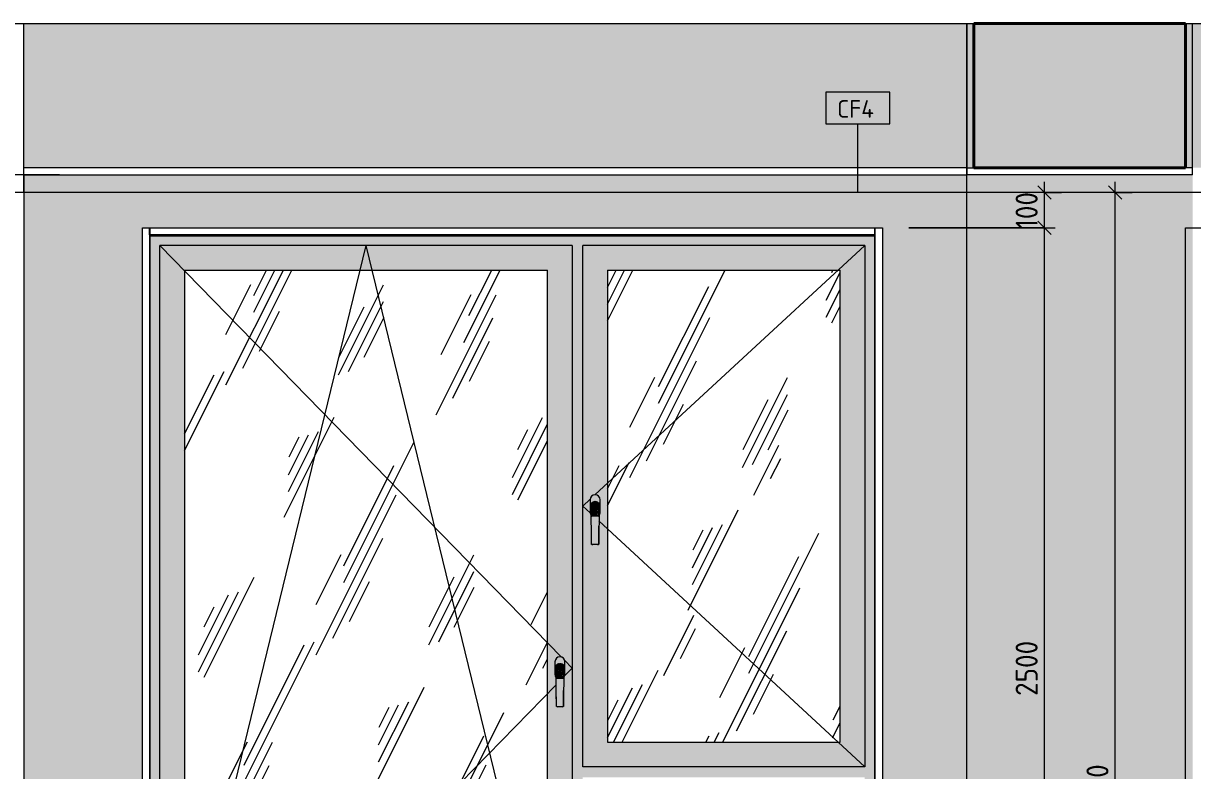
# Model space of a CAD drawing. Header units: millimetres. Extents: x 855 to 55293, y -2351 to 9447.
# Drawn here: x 40162 to 43480, y 1759 to 3880 of the extents above; entities that cross this region are included whole.
import ezdxf

# ---------------------------------------------------------------- set-up
doc = ezdxf.new("R2010")
doc.units = ezdxf.units.MM
for name, color, linetype, lineweight in [('A-ANNO-DIMS', 7, 'Continuous', 9), ('A-ANNO-DIMS-25', 7, 'Continuous', 9), ('A-CLNG', 7, 'Continuous', 9), ('A-CLNG-IDEN', 7, 'Continuous', 9), ('A-FLOR', 7, 'Continuous', 9), ('A-GLAZ', 7, 'Continuous', 9), ('A-WALL-PATT', 7, 'Continuous', 9), ('G-ANNO-DIMS', 7, 'Continuous', 9), ('I-WALL', 7, 'Continuous', 9)]:
    doc.layers.add(name, color=color, linetype=linetype, lineweight=lineweight)
doc.layers.add('A-FLOR-1', color=7, linetype='Continuous', lineweight=9, true_color=0x787878)
doc.layers.add('A-FLOR-FNSH-2', color=7, linetype='Continuous', lineweight=40, true_color=0x3c3c3c)
doc.styles.add('GOST Common_5', font='GOST_Common.ttf', dxfattribs={"height": 50})
doc.styles.add('ISOCPEUR_2', font='isocpeur.ttf', dxfattribs={"width": 0.9, "height": 62.5})
doc.dimstyles.new('ISO-2_5_0_9К_БОЛЬШОЙ_1', dxfattribs={"dimscale": 304.8, "dimtxt": 62.248823, "dimasz": 0.123031, "dimexe": 0.098425, "dimexo": 0.246063, "dimgap": 0, "dimtad": 1, "dimdec": 0, "dimrnd": 10, "dimzin": 0, "dimdsep": 46, "dimtxsty": 'ISOCPEUR_2', "dimblk1": 'OBLIQUE', "dimblk2": 'OBLIQUE', "dimsah": 1, "dimcen": 0.09, "dimdle": 0.098425, "dimazin": 0, "dimtfac": 1, "dimtdec": 4, "dimtix": 1, "dimtmove": 0, "dimatfit": 3, "dimfxl": 1, "dimtvp": 1, "dimtolj": 1, "dimtzin": 0, "dimarcsym": 2})
pattern_1 = [(63.435, (63.5, 31.75), (-255.583, 766.7475), [317.5, -190.5, 317.5, -190.5, -403.903]), (63.435, (63.5, 31.75), (-255.583, 766.7475), [-1016, 127, -276.903]), (63.435, (47.6, 47.6), (-255.583, 766.7475), [254, -317.5, 190.5, -190.5, -467.403]), (63.435, (47.6, 47.6), (-255.583, 766.7475), [-952.5, 222.25, -245.153]), (63.435, (47.6, 95.25), (-255.583, 766.7475), [190.5, -381, 127, -190.5, -530.903]), (63.435, (47.6, 95.25), (-255.583, 766.7475), [-889, 285.75, -245.153]), (63.435, (95.25, 47.6), (-255.583, 766.7475), [190.5, -381, 158.75, -6404.653]), (63.435, (142.9, 95.25), (-255.583, 766.7475), [95.25, -476.25, 63.5, -6499.903]), (63.435, (63.5, 174.6), (-255.583, 766.7475), [63.5, -476.25, 63.5, -254, -562.653]), (63.435, (63.5, 174.6), (-255.583, 766.7475), [-857.25, 158.75, -403.903]), (63.435, (349.25, 127), (-255.583, 766.7475), [317.5, -476.25, 381, -251.503]), (63.435, (349.25, 79.4), (-255.583, 766.7475), [444.5, -317.5, 476.25, -188.003]), (63.435, (381, 95.25), (-255.583, 766.7475), [508, -254, 381, -276.903]), (63.435, (428.6, 142.9), (-255.583, 766.7475), [317.5, -444.5, 254, -403.903]), (63.435, (381, 238.1), (-255.583, 766.7475), [158.75, -635, 190.5, -435.653]), (63.435, (476.25, 190.5), (-255.583, 766.7475), [127, -635, 127, -530.903])]

# ---------------------------------------------------------------- blocks, each defined once
blk = doc.blocks.new('120_Окно_СКБ_2Ст - 120_Окно_СКБ_2Ст 2100х2500 _мал створка справа_-22445857-Развертка 1_10-3')
at = {"layer": 'A-GLAZ'}
h = blk.add_hatch(color=256, dxfattribs=at)
h.paths.add_polyline_path([(-35025.9, 800), (-33891, 800), (-33891, 804), (-35949, 804), (-35949, 800), (-35026.6, 800)])
h.paths.add_polyline_path([(-34297.1, 820), (-33891, 820), (-33891, 3300), (-33891.4, 3300), (-33891.4, 3280), (-35949, 3280), (-35949, 820), (-34299.7, 820)])
h.paths.add_polyline_path([(-35112.9, 850), (-35920, 850), (-35920, 3250), (-34750, 3250), (-34750, 850), (-35022.6, 850)])
h.paths.add_polyline_path([(-33940, 850), (-34720, 850), (-34720, 1740), (-33920, 1740), (-33920, 850)])
h.paths.add_polyline_path([(-34700, 1770), (-34720, 1770), (-34720, 3250), (-33920, 3250), (-33920, 1770), (-34695.9, 1770)])
h = blk.add_hatch(color=256, dxfattribs=at)
h.paths.add_polyline_path([(-35900, 850), (-34750, 850), (-34750, 3250), (-35920, 3250), (-35920, 850)])
h.paths.add_polyline_path([(-35850, 920), (-35850, 3180), (-34820, 3180), (-34820, 920), (-35834.5, 920)])
h.paths.add_polyline_path([(-34778, 1940.5), (-34794, 1940.8), (-34794.9, 1941.3), (-34795, 1941.6), (-34796.2, 2023.8), (-34797.1, 2025), (-34798.5, 2028.4), (-34799, 2032), (-34799, 2068), (-34798.5, 2071.6), (-34797.1, 2075), (-34794.9, 2077.9), (-34792, 2080.1), (-34788.6, 2081.5), (-34785, 2082), (-34781.4, 2081.5), (-34778, 2080.1), (-34775.1, 2077.9), (-34772.9, 2075), (-34771.5, 2071.6), (-34771, 2068), (-34771.2, 2030.8), (-34771.5, 2028.4), (-34772.9, 2025), (-34773.9, 2023.6), (-34774.2, 2000.4), (-34775.1, 1941.3), (-34776.1, 1940.7), (-34777.2, 1940.5)])
h = blk.add_hatch(color=256, dxfattribs=at)
h.paths.add_polyline_path([(-34700, 1770), (-33920, 1770), (-33920, 3250), (-34720, 3250), (-34720, 1770), (-34701.5, 1770)])
h.paths.add_polyline_path([(-34481.3, 1840), (-34650, 1840), (-34650, 3180), (-33990, 3180), (-33990, 1840)])
h.paths.add_polyline_path([(-34678, 2400.5), (-34694, 2400.8), (-34694.9, 2401.3), (-34695, 2401.6), (-34696.2, 2483.8), (-34697.4, 2485.6), (-34698.5, 2488.4), (-34699, 2492), (-34699, 2528), (-34698.5, 2531.6), (-34697.1, 2535), (-34694.9, 2537.9), (-34692, 2540.1), (-34688.6, 2541.5), (-34684.3, 2541.9), (-34681.4, 2541.5), (-34678, 2540.1), (-34675.1, 2537.9), (-34672.9, 2535), (-34671.5, 2531.6), (-34671, 2528), (-34671, 2492), (-34671.5, 2488.4), (-34672.9, 2485), (-34673.9, 2483.6), (-34674.2, 2460.4), (-34675.1, 2401.3), (-34676.1, 2400.7), (-34677.2, 2400.5)])
h = blk.add_hatch(dxfattribs=at)
h.set_pattern_fill('FP_17', color=256, style=0, pattern_type=2)
h.set_pattern_definition(pattern_1)
h.paths.add_polyline_path([(-35850, 920), (-34820, 920), (-34820, 3180), (-35850, 3180), (-35850, 969.7)])
h = blk.add_hatch(dxfattribs=at)
h.set_pattern_fill('FP_17', color=256, style=0, pattern_type=2)
h.set_pattern_definition(pattern_1)
h.paths.add_polyline_path([(-34481.3, 1840), (-33990, 1840), (-33990, 3180), (-34650, 3180), (-34650, 1840)])
h = blk.add_hatch(color=256, dxfattribs=at)
h.paths.add_polyline_path([(-34697.1, 2510.3), (-34696.9, 2511.9), (-34697, 2510.4)])
h.paths.add_polyline_path([(-34696.1, 2483.6), (-34697, 2509.7), (-34697.1, 2513.7), (-34696.9, 2514), (-34696.6, 2514.4), (-34696.3, 2515.9), (-34695.5, 2517.3), (-34693.5, 2519.6), (-34693.4, 2519.2), (-34692.7, 2519.9), (-34692.8, 2520.1), (-34690.8, 2521.4), (-34688, 2522.2), (-34684, 2522.5), (-34680.3, 2521.8), (-34677.4, 2520.3), (-34675.2, 2518.2), (-34673.6, 2515.7), (-34673, 2513.8), (-34673.1, 2513.5), (-34672.7, 2512), (-34672.9, 2509.7), (-34673.5, 2499.3), (-34673.9, 2483.6), (-34672.6, 2485.6), (-34671.5, 2488.4), (-34671, 2493.4), (-34671, 2528), (-34671.5, 2531.6), (-34672.9, 2535), (-34675.1, 2537.9), (-34678, 2540.1), (-34681.7, 2541.6), (-34685, 2542), (-34688.6, 2541.5), (-34692, 2540.1), (-34694.9, 2537.9), (-34697.1, 2535), (-34698.5, 2531.6), (-34699, 2528), (-34699, 2492), (-34698.5, 2488.4), (-34697.1, 2485), (-34696.2, 2483.8)])
for points in [[(-34696, 2481.2), (-34695.5, 2481.6), (-34693, 2481.9), (-34692, 2481.9), (-34689.8, 2505.9), (-34689, 2512.1), (-34687.4, 2519.4), (-34686.6, 2522.4), (-34689.7, 2521.8), (-34692.1, 2520.7), (-34692.9, 2520), (-34692.7, 2519.8), (-34693.4, 2519.2), (-34693.5, 2519.6), (-34694.8, 2518.3), (-34696.4, 2515.7), (-34696.5, 2515.4), (-34696.6, 2514.3), (-34697.1, 2513.6), (-34697, 2509.7), (-34696.7, 2505.2), (-34696, 2481.2)], [(-34683.5, 2481.9), (-34678, 2481.9), (-34680.1, 2505.6), (-34681.3, 2513.8), (-34682.5, 2519.1), (-34684, 2522.5), (-34686.1, 2522.2), (-34687.1, 2520.2), (-34687.9, 2517.7), (-34689, 2512.1), (-34690.5, 2499.3), (-34692, 2481.9), (-34684, 2481.9)], [(-34692, 2400.5), (-34692, 2481.9), (-34695.5, 2481.6), (-34696, 2481.1), (-34694.9, 2401.3), (-34694, 2400.8), (-34692.8, 2400.5)], [(-34684.6, 2400.5), (-34678, 2400.5), (-34678, 2481.9), (-34692, 2481.9), (-34692, 2400.5), (-34685, 2400.5)], [(-34678, 2400.5), (-34675.9, 2400.8), (-34675.1, 2401.3), (-34675, 2401.6), (-34674.1, 2481.4), (-34675.7, 2481.8), (-34678, 2481.9), (-34678, 2407.5)], [(-34674, 2480.4), (-34674, 2480.5), (-34674, 2480.5)], [(-34796, 2021.2), (-34795.5, 2021.6), (-34793, 2021.9), (-34792, 2021.9), (-34789.8, 2046), (-34789, 2052.1), (-34787.5, 2059.1), (-34786.4, 2062.4), (-34789.7, 2061.8), (-34792.6, 2060.3), (-34792.7, 2059.9), (-34792.8, 2059.7), (-34793.4, 2059.2), (-34793.7, 2059.4), (-34794.8, 2058.3), (-34796.4, 2055.7), (-34796.5, 2055.4), (-34796.6, 2054.3), (-34797.1, 2053.6), (-34797, 2049.7), (-34796.7, 2045.2), (-34796, 2021.2)], [(-34784.4, 2021.9), (-34778, 2021.9), (-34780.2, 2046), (-34781.3, 2053.8), (-34782.5, 2059.1), (-34784, 2062.5), (-34786, 2062.5), (-34787.1, 2060.2), (-34788, 2057.1), (-34789, 2052.1), (-34790.5, 2039.3), (-34792, 2021.9), (-34784.6, 2021.9)], [(-34792, 1940.5), (-34792, 2021.9), (-34795.5, 2021.6), (-34796, 2021.1), (-34794.9, 1941.3), (-34794, 1940.8), (-34792.8, 1940.5)], [(-34778, 1940.5), (-34778, 2021.9), (-34792, 2021.9), (-34792, 1940.5), (-34782.8, 1940.5)], [(-34778, 1940.5), (-34775.9, 1940.8), (-34775.1, 1941.3), (-34775, 1941.6), (-34774.1, 2021.4), (-34775.7, 2021.8), (-34778, 2021.9), (-34778, 1947.5)], [(-34774, 2020.4), (-34774, 2020.5), (-34774, 2020.5)]]:
    blk.add_hatch(color=256, dxfattribs=at).paths.add_polyline_path(points)
h = blk.add_hatch(color=256, dxfattribs=at)
h.paths.add_polyline_path([(-34674, 2481.2), (-34673.1, 2507.5), (-34672.9, 2513), (-34673.1, 2513.5), (-34672.9, 2514), (-34674.7, 2517.6), (-34676.3, 2519.5), (-34679.2, 2521.4), (-34682, 2522.2), (-34684, 2522.5), (-34682.7, 2519.7), (-34682.5, 2519.1), (-34681, 2512.1), (-34679.5, 2499.8), (-34677.7, 2481.9), (-34674.5, 2481.6), (-34674.1, 2481.3)])
h.paths.add_polyline_path([(-34673.6, 2514.7), (-34674, 2515.7), (-34673.7, 2514.9)])
h = blk.add_hatch(color=256, dxfattribs=at)
h.paths.add_polyline_path([(-34797.1, 2050.3), (-34796.9, 2051.9), (-34797, 2050.4)])
h.paths.add_polyline_path([(-34796.1, 2023.6), (-34797, 2049.7), (-34797.1, 2053.7), (-34796.9, 2054), (-34796.6, 2054.4), (-34796.2, 2056.1), (-34795.5, 2057.3), (-34793.5, 2059.6), (-34793.4, 2059.2), (-34792.8, 2060), (-34792.7, 2060.2), (-34790.8, 2061.4), (-34788, 2062.2), (-34784, 2062.5), (-34780.5, 2061.9), (-34777.4, 2060.3), (-34775.2, 2058.2), (-34773.6, 2055.7), (-34773, 2053.8), (-34773.1, 2053.5), (-34772.7, 2052), (-34772.9, 2049.7), (-34773.5, 2039.3), (-34773.9, 2023.6), (-34772.9, 2025), (-34771.4, 2028.6), (-34771, 2033.4), (-34771, 2068), (-34771.5, 2071.6), (-34772.9, 2075), (-34775.1, 2077.9), (-34778, 2080.1), (-34781.4, 2081.5), (-34785.8, 2081.9), (-34788.6, 2081.5), (-34792, 2080.1), (-34794.9, 2077.9), (-34797.1, 2075), (-34798.5, 2071.6), (-34799, 2068), (-34798.8, 2030.8), (-34798.5, 2028.4), (-34797.1, 2025), (-34796.2, 2023.8)])
h = blk.add_hatch(color=256, dxfattribs=at)
h.paths.add_polyline_path([(-34774, 2021.2), (-34773.1, 2047.5), (-34772.9, 2053), (-34773.1, 2053.5), (-34772.9, 2054), (-34774.7, 2057.6), (-34776.5, 2059.6), (-34778.6, 2061.1), (-34782, 2062.2), (-34783.9, 2062.4), (-34782.7, 2059.7), (-34782.5, 2059.1), (-34781, 2052.1), (-34779.5, 2039.8), (-34777.7, 2021.9), (-34774.5, 2021.6), (-34774.1, 2021.3)])
h.paths.add_polyline_path([(-34773.6, 2054.7), (-34774, 2055.7), (-34773.7, 2054.9)])
for p, q in [((-35970, 800), (-35970, 3300)), ((-35970, 3300), (-33870, 3300)), ((-33870, 3300), (-33870, 800)), ((-35920, 850), (-35920, 3250)), ((-34750, 3250), (-35920, 3250)), ((-35920, 850), (-35335, 3250)), ((-35920, 3250), (-34780.3, 2081.1)), ((-34750, 850), (-35335, 3250)), ((-34750, 3250), (-34750, 850)), ((-34720, 1770), (-34720, 3250)), ((-33920, 3250), (-34720, 3250)), ((-33920, 3250), (-34685.5, 2541.9)), ((-33920, 3250), (-33920, 1770)), ((-35850, 3180), (-35850, 920)), ((-35850, 3180), (-34820, 3180)), ((-34820, 920), (-34820, 3180)), ((-34650, 3180), (-34650, 1840)), ((-34650, 3180), (-33990, 3180)), ((-33990, 1840), (-33990, 3180)), ((-34698.8, 2529.6), (-34720, 2510)), ((-34699, 2528), (-34699, 2492)), ((-34699, 2528), (-34699, 2492)), ((-34686.1, 2522.5), (-34683.9, 2522.5)), ((-34686, 2522.5), (-34684, 2522.5)), ((-34671, 2492), (-34671, 2528)), ((-34671, 2492), (-34671, 2528)), ((-34720, 2510), (-34698.8, 2490.4)), ((-34697.5, 2509), (-34697.5, 2511)), ((-34695, 2401.6), (-34696.5, 2510.8)), ((-34684, 2521.5), (-34686, 2521.5)), ((-34673.5, 2511), (-34675, 2401.6)), ((-34672.5, 2511), (-34672.5, 2509)), ((-34696, 2481.2), (-34696, 2480.5)), ((-34696, 2480.5), (-34696, 2481.2)), ((-34696, 2480.5), (-34696, 2480.5)), ((-34694, 2481.8), (-34693, 2481.9)), ((-34693, 2481.9), (-34692, 2481.9)), ((-34678, 2481.9), (-34692, 2481.9)), ((-34692, 2481.9), (-34678, 2481.9)), ((-34678, 2481.9), (-34677, 2481.9)), ((-34677, 2481.9), (-34676, 2481.8)), ((-34674.2, 2467.6), (-33920, 1770)), ((-34674, 2480.5), (-34674, 2481.2)), ((-34674, 2481.2), (-34674, 2480.5)), ((-34678, 2400.5), (-34692, 2400.5)), ((-34678, 2400.5), (-34692, 2400.5)), ((-34799, 2068), (-34799, 2032)), ((-34799, 2068), (-34799, 2032)), ((-34786.1, 2062.5), (-34783.9, 2062.5)), ((-34786, 2062.5), (-34784, 2062.5)), ((-34784, 2061.5), (-34786, 2061.5)), ((-34771.8, 2072.3), (-34750, 2050)), ((-34771, 2032), (-34771, 2068)), ((-34771, 2032), (-34771, 2068)), ((-34797.5, 2049), (-34797.5, 2051)), ((-34795, 1941.6), (-34796.5, 2050.8)), ((-34773.5, 2051), (-34775, 1941.6)), ((-34772.5, 2051), (-34772.5, 2049)), ((-34750, 2050), (-34771.8, 2027.7)), ((-34795.8, 2003), (-35920, 850)), ((-34796, 2021.2), (-34796, 2020.5)), ((-34796, 2020.5), (-34796, 2021.2)), ((-34796, 2020.5), (-34796, 2020.5)), ((-34794, 2021.8), (-34793, 2021.9)), ((-34793, 2021.9), (-34792, 2021.9)), ((-34778, 2021.9), (-34792, 2021.9)), ((-34792, 2021.9), (-34778, 2021.9)), ((-34778, 2021.9), (-34777, 2021.9)), ((-34777, 2021.9), (-34776, 2021.8)), ((-34774, 2020.5), (-34774, 2021.2)), ((-34774, 2021.2), (-34774, 2020.5)), ((-34778, 1940.5), (-34792, 1940.5)), ((-34778, 1940.5), (-34792, 1940.5)), ((-34650, 1840), (-33990, 1840)), ((-33920, 1770), (-34720, 1770))]:
    blk.add_line(p, q, dxfattribs=at)
at = {"layer": 'A-GLAZ', "flags": 128}
for points in [[(-34697.5, 2511), (-34697.1, 2514), (-34696, 2516.7), (-34694.1, 2519.1), (-34691.7, 2521), (-34689, 2522.1), (-34686, 2522.5)], [(-34684, 2522.5), (-34681, 2522.1), (-34678.2, 2521), (-34675.9, 2519.1), (-34674, 2516.7), (-34672.9, 2514), (-34672.5, 2511)], [(-34696.8, 2505.2), (-34697.1, 2506), (-34697.5, 2509)], [(-34697.1, 2506.2), (-34697, 2505.5), (-34696.6, 2499.4), (-34696.3, 2492.4), (-34696.2, 2488.6)], [(-34672.9, 2506.2), (-34673, 2505.5), (-34673.4, 2499.4), (-34673.7, 2492.4), (-34673.8, 2488.6)], [(-34672.5, 2509), (-34672.9, 2506), (-34673.2, 2505.2)], [(-34692, 2481.9), (-34693, 2481.9), (-34694, 2481.8), (-34694.8, 2481.7), (-34695.5, 2481.6), (-34695.9, 2481.4), (-34696, 2481.2)], [(-34696, 2481.2), (-34695.9, 2481.4), (-34695.5, 2481.6)], [(-34695.5, 2481.6), (-34694.8, 2481.7), (-34694, 2481.8)], [(-34674, 2481.2), (-34674.1, 2481.4), (-34674.5, 2481.6), (-34675.2, 2481.7), (-34676, 2481.8), (-34677, 2481.9), (-34678, 2481.9)], [(-34676, 2481.8), (-34675.2, 2481.7), (-34674.5, 2481.6)], [(-34674.5, 2481.6), (-34674.1, 2481.4), (-34674, 2481.2)], [(-34695, 2401.6), (-34695.5, 2442.7), (-34695.7, 2452.5)], [(-34675, 2401.6), (-34674.5, 2442.7), (-34674.3, 2452.5)], [(-34692, 2400.5), (-34692.8, 2400.5), (-34693.5, 2400.6), (-34694.1, 2400.8), (-34694.6, 2401), (-34694.9, 2401.3), (-34695, 2401.6)], [(-34675, 2401.6), (-34675.1, 2401.3), (-34675.4, 2401), (-34675.9, 2400.8), (-34676.5, 2400.6), (-34677.2, 2400.5), (-34678, 2400.5)], [(-34797.5, 2051), (-34797.1, 2054), (-34796, 2056.7), (-34794.1, 2059.1), (-34791.7, 2061), (-34789, 2062.1), (-34786, 2062.5)], [(-34784, 2062.5), (-34781, 2062.1), (-34778.2, 2061), (-34775.9, 2059.1), (-34774, 2056.7), (-34772.9, 2054), (-34772.5, 2051)], [(-34796.8, 2045.2), (-34797.1, 2046), (-34797.5, 2049)], [(-34797.1, 2046.2), (-34797, 2045.5), (-34796.6, 2039.4), (-34796.3, 2032.4), (-34796.2, 2028.6)], [(-34772.9, 2046.2), (-34773, 2045.5), (-34773.4, 2039.4), (-34773.7, 2032.4), (-34773.8, 2028.6)], [(-34772.5, 2049), (-34772.9, 2046), (-34773.2, 2045.2)], [(-34792, 2021.9), (-34793, 2021.9), (-34794, 2021.8), (-34794.8, 2021.7), (-34795.5, 2021.6), (-34795.9, 2021.4), (-34796, 2021.2)], [(-34796, 2021.2), (-34795.9, 2021.4), (-34795.5, 2021.6)], [(-34795, 1941.6), (-34795.5, 1982.7), (-34795.7, 1992.5)], [(-34795.5, 2021.6), (-34794.8, 2021.7), (-34794, 2021.8)], [(-34774, 2021.2), (-34774.1, 2021.4), (-34774.5, 2021.6), (-34775.2, 2021.7), (-34776, 2021.8), (-34777, 2021.9), (-34778, 2021.9)], [(-34776, 2021.8), (-34775.2, 2021.7), (-34774.5, 2021.6)], [(-34775, 1941.6), (-34774.5, 1982.7), (-34774.3, 1992.5)], [(-34774.5, 2021.6), (-34774.1, 2021.4), (-34774, 2021.2)], [(-34792, 1940.5), (-34792.8, 1940.5), (-34793.5, 1940.6), (-34794.1, 1940.8), (-34794.6, 1941), (-34794.9, 1941.3), (-34795, 1941.6)], [(-34775, 1941.6), (-34775.1, 1941.3), (-34775.4, 1941), (-34775.9, 1940.8), (-34776.5, 1940.6), (-34777.2, 1940.5), (-34778, 1940.5)]]:
    blk.add_lwpolyline(points, dxfattribs=at)
at = {"layer": 'A-GLAZ'}
for centre, radius, start, end in [((-34685, 2528), 14, 0, 180), ((-34685, 2528), 14, 0, 180), ((-34686, 2511), 11.5, 90.2744, 204.8614), ((-34684, 2511), 11.5, 335.1322, 89.7256), ((-34685, 2492), 14, 180, 217.3919), ((-34685, 2492), 14, 180, 217.174), ((-34686, 2511), 10.5, 90.2744, 181.3109), ((-34684, 2511), 10.5, 0.0023, 89.7256), ((-34685, 2492), 14, 322.6053, 0), ((-34685, 2492), 14, 322.826, 0), ((-34785, 2068), 14, 0, 180), ((-34785, 2068), 14, 0, 180), ((-34786, 2051), 11.5, 90.2744, 204.8614), ((-34786, 2051), 10.5, 90.2744, 181.3109), ((-34784, 2051), 10.5, 0.0023, 89.7256), ((-34784, 2051), 11.5, 335.1322, 89.7256), ((-34785, 2032), 14, 180, 217.3919), ((-34785, 2032), 14, 180, 217.174), ((-34785, 2032), 14, 322.6053, 0), ((-34785, 2032), 14, 322.826, 0)]:
    blk.add_arc(centre, radius, start, end, dxfattribs=at)
for centre, start_param, end_param in [((-34692, 2401.6), 3.142903, 4.711079), ((-34678, 2401.6), 4.713699, 6.278048), ((-34792, 1941.6), 3.142903, 4.711079), ((-34778, 1941.6), 4.713699, 6.278048)]:
    blk.add_ellipse(centre, major_axis=(3, 0), ratio=0.374607, start_param=start_param, end_param=end_param, dxfattribs=at)
blk = doc.blocks.new('120_Окно_СКБ_2Ст - 120_Окно_СКБ_2Ст 2800х2500_створка_-22445922-Развертка 1_10-3')
at = {"layer": 'A-GLAZ'}
for p, q in [((-33010, 800), (-33010, 3300)), ((-33010, 3300), (-30210, 3300))]:
    blk.add_line(p, q, dxfattribs=at)
blk = doc.blocks.new('М_потолков - Марка_ Имя типа-25382930-Развертка 1_10-3')
at = {"layer": 'A-CLNG-IDEN'}
for p, q in [((-33848.7, 3684.3), (-34030, 3684.3)), ((-34030, 3684.3), (-34030, 3594.9)), ((-33848.7, 3594.9), (-33848.7, 3684.3)), ((-34030, 3594.9), (-33848.7, 3594.9))]:
    blk.add_line(p, q, dxfattribs=at)
blk = doc.blocks.new('DIMBLOCK43-Развертка 1_10-3')
at = {"layer": 'A-ANNO-DIMS-25', "lineweight": 20}
for p, q in [((43059.8, 3300), (43041, 3318.7)), ((43059.8, 3300), (43078.5, 3281.2)), ((43059.8, 800), (43041, 818.8)), ((43059.8, 800), (43078.5, 781.3))]:
    blk.add_line(p, q, dxfattribs=at)
at = {"layer": 'A-ANNO-DIMS-25'}
for p, q in [((42674.8, 3300), (43089.8, 3300)), ((43059.8, 3300), (42674.8, 3300)), ((43059.8, 800), (43059.8, 3300)), ((42674.8, 800), (43089.8, 800)), ((43059.8, 800), (42674.8, 800))]:
    blk.add_line(p, q, dxfattribs=at)
at = {"layer": 'A-ANNO-DIMS-25', "color": 0, "insert": (42978.1, 1971), "char_height": 62.5, "width": 189.619, "attachment_point": 1, "rotation": 90, "line_spacing_factor": 1.149209, "style": 'ISOCPEUR_2'}
blk.add_mtext('2500', dxfattribs=at)
blk = doc.blocks.new('_Oblique')
at = {"color": 0, "linetype": 'ByBlock', "lineweight": -2}
blk.add_line((-0.5, -0.5), (0.5, 0.5), dxfattribs=at)
blk = doc.blocks.new('DIMBLOCK44-Развертка 1_10-3')
at = {"layer": 'A-ANNO-DIMS-25', "lineweight": 20}
for p, q in [((43059.8, 3400), (43041, 3418.8)), ((43059.8, 3400), (43078.5, 3381.2)), ((43059.8, 3300), (43041, 3318.7)), ((43059.8, 3300), (43078.5, 3281.2))]:
    blk.add_line(p, q, dxfattribs=at)
at = {"layer": 'A-ANNO-DIMS-25'}
for p, q in [((43059.8, 3300), (43059.8, 3430)), ((43108.2, 3400), (43029.8, 3400)), ((43059.8, 3400), (43108.2, 3400)), ((42674.8, 3300), (43089.8, 3300)), ((43059.8, 3300), (42674.8, 3300))]:
    blk.add_line(p, q, dxfattribs=at)
at = {"layer": 'A-ANNO-DIMS-25', "color": 0, "insert": (42978.1, 3296.1), "char_height": 62.5, "width": 129.286, "attachment_point": 1, "rotation": 90, "line_spacing_factor": 1.149209, "style": 'ISOCPEUR_2'}
blk.add_mtext('100', dxfattribs=at)
blk = doc.blocks.new('DIMBLOCK45-Развертка 1_10-3')
at = {"layer": 'A-ANNO-DIMS-25', "lineweight": 20}
for p, q in [((43260.8, 3400), (43242, 3418.8)), ((43260.8, 3400), (43279.5, 3381.2)), ((43260.8, 0), (43242, 18.8)), ((43260.8, 0), (43279.5, -18.8))]:
    blk.add_line(p, q, dxfattribs=at)
at = {"layer": 'A-ANNO-DIMS-25'}
for p, q in [((43260.8, -30), (43260.8, 3430)), ((43309.2, 3400), (43230.8, 3400)), ((43260.8, 3400), (43309.2, 3400)), ((43309.2, 0), (43230.8, 0)), ((43260.8, 0), (43309.2, 0))]:
    blk.add_line(p, q, dxfattribs=at)
at = {"layer": 'A-ANNO-DIMS-25', "color": 0, "insert": (43179.1, 1618), "char_height": 62.5, "width": 196.802, "attachment_point": 1, "rotation": 90, "line_spacing_factor": 1.149209, "style": 'ISOCPEUR_2'}
blk.add_mtext('3400', dxfattribs=at)

msp = doc.modelspace()

# ---------------------------------------------------------------- hatches: boundary and pattern name
at = {"layer": 'A-CLNG'}
msp.add_hatch(color=256, dxfattribs=at).paths.add_polyline_path([(42838.8, 3400), (42838.8, 3450), (40162.7, 3450), (40162.7, 3400), (42835.3, 3400)])
at = {"layer": 'A-FLOR-1'}
h = msp.add_hatch(dxfattribs=at)
h.set_pattern_fill('FP_18', color=256, style=0, pattern_type=2)
h.set_pattern_definition([(45, (76469.848, 0), (-14.25598, 14.25598), []), (45, (76484.104, 0), (-14.25598, 14.25598), [25.202, -5.04, 0.8382, -4.202])])
h.paths.add_polyline_path([(42859.8, 3470), (43459.8, 3470), (43459.8, 3880), (42859.8, 3880)])
h.paths.add_polyline_path([(46839.1, 3470), (46860.1, 3470), (46860.1, 3880), (46660.1, 3880), (46660.1, 3470)])
at = {"layer": 'A-WALL-PATT'}
for points in [[(43480.8, 0), (43480.8, 3880), (43479.8, 3880), (43479.8, 0)], [(40162.2, 0), (40163.2, 0), (40163.2, 3400), (40162.7, 3400), (40162.7, 3450), (40162.2, 3450), (40162.2, 50)], [(42838.8, 0), (42839.8, 0), (42839.8, 50), (43478.2, 50), (43478.2, 0), (43479.8, 0), (43479.8, 3450), (42838.8, 3450), (42838.8, 317.3)]]:
    msp.add_hatch(color=256, dxfattribs=at).paths.add_polyline_path(points)
h = msp.add_hatch(color=256, dxfattribs=at)
h.paths.add_polyline_path([(42838.8, 0), (42838.8, 100), (40521.4, 100), (40521.4, 770), (42838.8, 770), (42838.8, 804), (42599.8, 804), (42599.8, 800), (40499.8, 800), (40499.8, 804), (40163.2, 804), (40163.2, 770), (40521.2, 770), (40521.2, 100), (40163.2, 100), (40163.2, 0), (42581.4, 0)])
h.paths.add_polyline_path([(40751.4, 205), (40756.6, 205.7), (40761.4, 207.7), (40765.6, 210.9), (40768.9, 215.3), (40770.8, 220), (40771.4, 225), (40770.6, 230.5), (40768.8, 235), (40765.6, 239.1), (40761.1, 242.5), (40756.4, 244.3), (40751.4, 245), (40746.3, 244.3), (40741, 242), (40737.3, 239.1), (40734.1, 235), (40732.1, 230.2), (40731.4, 225), (40732.1, 219.8), (40734.1, 215), (40737.3, 210.9), (40741.4, 207.7), (40746.3, 205.7), (40750.7, 205.1)])
h.paths.add_polyline_path([(42451.4, 280), (42456.6, 280.7), (42462.2, 283.3), (42465.6, 285.9), (42468.8, 290), (42470.8, 294.8), (42471.4, 300), (42470.8, 305.2), (42468.8, 310), (42465.6, 314.1), (42461.4, 317.3), (42456.4, 319.3), (42451.4, 320), (42446.3, 319.3), (42441.4, 317.3), (42437.3, 314.1), (42434.1, 310), (42432.1, 305.2), (42431.4, 300), (42432.1, 294.8), (42434.1, 290), (42437.3, 285.9), (42441.4, 282.7), (42446.3, 280.7)])
h.paths.add_polyline_path([(40651.4, 280), (40656.6, 280.7), (40661.4, 282.7), (40665.6, 285.9), (40668.8, 290), (40670.8, 295), (40671.4, 300), (40670.8, 305.2), (40668.8, 310), (40665.6, 314.1), (40661.1, 317.5), (40656.4, 319.3), (40651.4, 320), (40646.3, 319.3), (40641.4, 317.3), (40637.3, 314.1), (40634.1, 310), (40632.1, 305.2), (40631.4, 300), (40632.1, 294.8), (40634.1, 290), (40637.3, 285.9), (40641.4, 282.7), (40646.3, 280.7)])
h.paths.add_polyline_path([(40751.4, 290), (40754, 290.3), (40756.6, 291.5), (40758.5, 292.9), (40760.1, 295), (40761.1, 297.4), (40761.4, 300), (40761.1, 302.6), (40760.1, 305), (40758.5, 307.1), (40756.4, 308.7), (40754, 309.7), (40751.4, 310), (40748.8, 309.7), (40746.4, 308.7), (40744.4, 307.1), (40742.8, 305), (40741.8, 302.6), (40741.4, 300), (40741.8, 297.4), (40742.9, 294.8), (40744.4, 292.9), (40746.4, 291.3), (40748.8, 290.3)])
h.paths.add_polyline_path([(42451.4, 365), (42454, 365.3), (42456.6, 366.5), (42458.5, 367.9), (42460.1, 370), (42461.1, 372.4), (42461.4, 375), (42461.1, 377.6), (42460.1, 380), (42458.5, 382.1), (42456.4, 383.7), (42454, 384.7), (42451.4, 385), (42448.8, 384.7), (42446.3, 383.5), (42444.4, 382.1), (42442.8, 380), (42441.8, 377.6), (42441.4, 375), (42441.8, 372.4), (42442.8, 370), (42444.4, 367.9), (42446.4, 366.3), (42448.8, 365.3)])
h.paths.add_polyline_path([(40651.4, 365), (40654, 365.3), (40656.6, 366.5), (40658.5, 367.9), (40660.1, 370), (40661.1, 372.4), (40661.4, 375), (40661.1, 377.6), (40660.1, 380), (40658.5, 382.1), (40656.4, 383.7), (40654, 384.7), (40651.4, 385), (40648.8, 384.7), (40646.3, 383.5), (40644.4, 382.1), (40642.8, 380), (40641.8, 377.6), (40641.4, 375), (40641.8, 372.4), (40642.8, 370), (40644.4, 367.9), (40646.4, 366.3), (40648.8, 365.3)])
h.paths.add_polyline_path([(40751.4, 440), (40754, 440.3), (40756.4, 441.3), (40758.5, 442.9), (40760.1, 445), (40761.1, 447.4), (40761.4, 450), (40761.1, 452.6), (40760.1, 455), (40758.5, 457.1), (40756.4, 458.7), (40754, 459.7), (40751.4, 460), (40748.8, 459.7), (40746.4, 458.7), (40744.4, 457.1), (40742.5, 454.2), (40741.8, 452.6), (40741.4, 450), (40741.8, 447.4), (40742.8, 445), (40744.4, 442.9), (40746.4, 441.3), (40748.8, 440.3)])
h.paths.add_polyline_path([(42451.4, 505), (42456.6, 505.7), (42462.2, 508.3), (42465.6, 510.9), (42468.8, 515), (42470.8, 519.8), (42471.4, 525), (42470.8, 530.2), (42468.8, 535), (42465.6, 539.1), (42461.4, 542.3), (42456.4, 544.3), (42451.4, 545), (42446.3, 544.3), (42441.4, 542.3), (42437.3, 539.1), (42434.1, 535), (42432.1, 530), (42431.4, 525), (42432.1, 519.8), (42434.1, 515), (42437.3, 510.9), (42441.4, 507.7), (42446.4, 505.7), (42448.8, 505.3)])
h.paths.add_polyline_path([(40651.4, 505), (40656.6, 505.7), (40661.4, 507.7), (40665.6, 510.9), (40669.1, 515.9), (40670.8, 519.8), (40671.4, 525), (40670.8, 530.2), (40668.8, 535), (40665.6, 539.1), (40661.4, 542.3), (40656.6, 544.3), (40651.4, 545), (40646.3, 544.3), (40641.4, 542.3), (40637.3, 539.1), (40634.1, 535), (40632.1, 530.2), (40631.4, 525), (40632.1, 519.8), (40634.4, 514.6), (40637.3, 510.9), (40641.8, 507.5), (40646.4, 505.7), (40648.8, 505.3)])
h.paths.add_polyline_path([(40751.4, 580), (40756.6, 580.7), (40761.4, 582.7), (40765.6, 585.9), (40768.8, 590), (40770.8, 594.8), (40771.4, 600), (40770.5, 605.8), (40768.8, 610), (40765.6, 614.1), (40761.4, 617.3), (40756.6, 619.3), (40751.4, 620), (40746.3, 619.3), (40741.4, 617.3), (40737.3, 614.1), (40734.1, 610), (40732.1, 605.2), (40731.4, 600), (40732.1, 594.8), (40734.1, 590), (40737.3, 585.9), (40741.4, 582.7), (40746.3, 580.7), (40748.8, 580.3)])
h.paths.add_polyline_path([(41751.4, 675), (41756.6, 675.7), (41761.4, 677.7), (41765.6, 680.9), (41768.8, 685), (41770.8, 690), (41771.4, 695), (41770.8, 700.2), (41768.8, 705), (41765.6, 709.1), (41761.4, 712.3), (41756.4, 714.3), (41751.4, 715), (41746.3, 714.3), (41741.4, 712.3), (41737.3, 709.1), (41734, 704.7), (41732.1, 700), (41731.4, 695), (41732.1, 689.8), (41734.1, 685), (41737.3, 680.9), (41741.4, 677.7), (41746.3, 675.7)])
h.paths.add_polyline_path([(40851.4, 675), (40856.6, 675.7), (40861.4, 677.7), (40865.6, 680.9), (40868.8, 685), (40870.8, 690), (40871.4, 695), (40870.8, 700.2), (40868.8, 705), (40865.6, 709.1), (40861.4, 712.3), (40856.4, 714.3), (40851.4, 715), (40846.3, 714.3), (40841.4, 712.3), (40837.3, 709.1), (40834, 704.7), (40832.1, 700), (40831.4, 695), (40832.1, 689.8), (40834.1, 685), (40837.3, 680.9), (40841.4, 677.7), (40846.3, 675.7)])
h.paths.add_polyline_path([(41451.4, 675), (41456.6, 675.7), (41461.4, 677.7), (41465.6, 680.9), (41468.8, 685), (41470.8, 690), (41471.4, 695), (41470.8, 700.2), (41468.8, 705), (41465.6, 709.1), (41461.4, 712.3), (41456.6, 714.3), (41451.4, 715), (41446.3, 714.3), (41441.4, 712.3), (41437.3, 709.1), (41434, 704.7), (41432.1, 700), (41431.4, 695), (41432.1, 689.8), (41434.1, 685), (41437.3, 680.9), (41441.4, 677.7), (41447.3, 675.5)])
h.paths.add_polyline_path([(42351.4, 675), (42356.6, 675.7), (42361.4, 677.7), (42365.6, 680.9), (42368.8, 685), (42370.8, 690), (42371.4, 695), (42370.8, 700.2), (42368.8, 705), (42365.6, 709.1), (42360.7, 712.6), (42356.6, 714.3), (42351.4, 715), (42346.3, 714.3), (42341.4, 712.3), (42337.3, 709.1), (42334, 704.7), (42332.1, 700), (42331.4, 695), (42332.1, 689.8), (42334.1, 685), (42337.3, 680.9), (42341.4, 677.7), (42346.3, 675.7)])
h.paths.add_polyline_path([(42051.4, 675), (42056.6, 675.7), (42061.4, 677.7), (42065.6, 680.9), (42068.8, 685), (42070.8, 690), (42071.4, 695), (42070.8, 700.2), (42068.8, 705), (42065.6, 709.1), (42061.4, 712.3), (42056.2, 714.4), (42051.4, 715), (42046.3, 714.3), (42041.4, 712.3), (42037.3, 709.1), (42034, 704.7), (42032.1, 700), (42031.4, 695), (42032.1, 689.8), (42034.1, 685), (42037.3, 680.9), (42041.4, 677.7), (42046.3, 675.7)])
h.paths.add_polyline_path([(41151.4, 675), (41156.6, 675.7), (41161.4, 677.7), (41165.6, 680.9), (41168.8, 685), (41170.8, 690), (41171.4, 695), (41170.8, 700.2), (41168.8, 705), (41165.6, 709.1), (41161.4, 712.3), (41156.4, 714.3), (41151.4, 715), (41146.3, 714.3), (41141.4, 712.3), (41137.3, 709.1), (41134, 704.7), (41132.1, 700), (41131.4, 695), (41132.1, 689.8), (41134.1, 685), (41137.3, 680.9), (41141.4, 677.7), (41146.3, 675.7)])
h.paths.add_polyline_path([(42451.4, 685), (42454, 685.3), (42456.6, 686.5), (42458.5, 687.9), (42460.1, 690), (42461.1, 692.4), (42461.4, 695), (42461.1, 697.6), (42460.1, 700), (42458.5, 702.1), (42456.4, 703.7), (42454, 704.7), (42451.4, 705), (42448.8, 704.7), (42446.4, 703.7), (42444.4, 702.1), (42442.8, 700), (42441.8, 697.6), (42441.4, 695), (42441.8, 692.4), (42442.9, 689.8), (42444.4, 687.9), (42446.4, 686.3), (42448.8, 685.3)])
h.paths.add_polyline_path([(41851.4, 685), (41854, 685.3), (41856.4, 686.3), (41858.5, 687.9), (41860.1, 690), (41861.1, 692.4), (41861.4, 695), (41861.1, 697.6), (41860, 700.2), (41858.5, 702.1), (41856.4, 703.7), (41853.2, 704.8), (41851.4, 705), (41848.8, 704.7), (41846.4, 703.7), (41844.4, 702.1), (41842.8, 700), (41841.8, 697.6), (41841.4, 695), (41841.8, 692.4), (41842.9, 689.8), (41844.4, 687.9), (41846.4, 686.3), (41848.8, 685.3)])
h.paths.add_polyline_path([(40651.4, 685), (40654, 685.3), (40656.4, 686.3), (40658.5, 687.9), (40660.1, 690), (40661.1, 692.4), (40661.4, 695), (40661.1, 697.6), (40660, 700.2), (40658.5, 702.1), (40656.4, 703.7), (40654, 704.7), (40651.4, 705), (40648.8, 704.7), (40646.4, 703.7), (40644.4, 702.1), (40642.8, 700), (40641.8, 697.6), (40641.4, 695), (40641.8, 692.4), (40642.8, 690), (40644.4, 687.9), (40646.4, 686.3), (40648.8, 685.3)])
h.paths.add_polyline_path([(41251.4, 685), (41254, 685.3), (41256.4, 686.3), (41258.5, 687.9), (41260.1, 690), (41261.1, 692.4), (41261.4, 695), (41261.1, 697.6), (41260, 700.2), (41258.5, 702.1), (41256.4, 703.7), (41254, 704.7), (41251.4, 705), (41248.8, 704.7), (41246.4, 703.7), (41244.3, 701.9), (41242.8, 700), (41241.8, 697.6), (41241.4, 695), (41241.8, 692.4), (41242.9, 689.8), (41244.4, 687.9), (41246.4, 686.3), (41248.8, 685.3)])
h.paths.add_polyline_path([(42151.4, 685), (42154, 685.3), (42156.4, 686.3), (42158.5, 687.9), (42160.1, 690), (42161.1, 692.4), (42161.4, 695), (42161.1, 697.6), (42160, 700.2), (42157.7, 702.7), (42156.4, 703.7), (42154, 704.7), (42151.4, 705), (42148.8, 704.7), (42146.4, 703.7), (42144.4, 702.1), (42142.8, 700), (42141.8, 697.6), (42141.4, 695), (42141.8, 692.4), (42142.9, 689.8), (42144.4, 687.9), (42146.4, 686.3), (42148.8, 685.3)])
h.paths.add_polyline_path([(40951.4, 685), (40954, 685.3), (40956.4, 686.3), (40958.5, 687.9), (40960.1, 690), (40961.1, 692.4), (40961.4, 695), (40961.1, 697.6), (40960, 700.2), (40958.5, 702.1), (40956.4, 703.7), (40954, 704.7), (40951.4, 705), (40948.8, 704.7), (40946.4, 703.7), (40944.4, 702.1), (40942.8, 700), (40941.7, 696.8), (40941.4, 695), (40941.8, 692.4), (40942.9, 689.8), (40944.4, 687.9), (40946.4, 686.3), (40948.8, 685.3)])
h.paths.add_polyline_path([(41551.4, 685), (41554, 685.3), (41556.4, 686.3), (41558.5, 687.9), (41560.1, 690), (41561.1, 692.4), (41561.4, 695), (41561.1, 697.6), (41560, 700.2), (41558.3, 702.2), (41556.4, 703.7), (41554, 704.7), (41551.4, 705), (41548.8, 704.6), (41546.4, 703.7), (41543.7, 701.2), (41542.8, 700), (41541.8, 697.6), (41541.4, 695), (41541.8, 692.4), (41542.9, 689.8), (41544.4, 687.9), (41546.4, 686.3), (41548.8, 685.3)])
h.paths.add_polyline_path([(40499.8, 820), (40499.8, 3300), (42599.8, 3300), (42599.8, 820), (42838.8, 820), (42838.8, 3400), (40163.2, 3400), (40163.2, 820), (40497.3, 820)])
at = {"layer": 'I-WALL'}
h = msp.add_hatch(color=256, dxfattribs=at)
h.paths.add_polyline_path([(46640.1, 3470), (46660.1, 3470), (46660.1, 3880), (46640.1, 3880), (46640.1, 3652)])
h.paths.add_polyline_path([(38500.8, 3470), (39722.2, 3470), (39722.2, 3880), (38499.8, 3880), (38499.8, 3470)])
h.paths.add_polyline_path([(46238.8, 3470), (46238.8, 3880), (43480.8, 3880), (43480.8, 3470), (46238.8, 3470)])
h.paths.add_polyline_path([(40162.2, 3470), (42838.8, 3470), (42838.8, 3880), (40162.2, 3880), (40162.2, 3833.4)])
h.paths.add_polyline_path([(43479.8, 3470), (43479.8, 3470), (43479.7, 3880), (43459.8, 3880), (43459.8, 3470), (43469.8, 3470)])
h.paths.add_polyline_path([(42859.8, 3470), (42859.8, 3880), (42839.8, 3880), (42839.8, 3470)])
h = msp.add_hatch(color=256, dxfattribs=at)
h.paths.add_polyline_path([(40519.8, 800), (40520.8, 800), (40520.8, 804), (40519.8, 804), (40519.8, 801.2)])
h.paths.add_polyline_path([(40520.8, 820), (40520.8, 3280), (40520.2, 3280), (40520.2, 3300), (40519.8, 3300), (40519.8, 820)])
h = msp.add_hatch(color=256, dxfattribs=at)
h.paths.add_polyline_path([(42578.8, 800), (42579.8, 800), (42579.8, 804), (42578.8, 804), (42578.8, 801.6)])
h.paths.add_polyline_path([(42578.8, 820), (42579.8, 820), (42579.8, 3300), (42578.8, 3300), (42578.8, 821)])

# ---------------------------------------------------------------- linework, layer by layer
at = {"layer": 'A-CLNG'}
for p, q in [((40162.7, 3450), (40162.7, 3400)), ((40163.2, 3450), (42838.8, 3450)), ((46841.1, 3400), (38219.8, 3400)), ((40520.2, 3280), (40520.2, 3300)), ((42578.5, 3280), (42578.5, 3300)), ((42578.5, 3280), (40520.2, 3280)), ((40521.7, 3276.9), (42580, 3276.9))]:
    msp.add_line(p, q, dxfattribs=at)
at = {"layer": 'A-CLNG-IDEN'}
msp.add_line((42530.5, 3400), (42530.5, 3594.9), dxfattribs=at)
at = {"layer": 'A-FLOR'}
msp.add_line((38199.4, 3880), (46660.1, 3880), dxfattribs=at)
at = {"layer": 'A-FLOR-FNSH-2'}
for p, q in [((43459.8, 3880), (42859.8, 3880)), ((42859.8, 3880), (42859.8, 3470)), ((43459.8, 3470), (43459.8, 3880)), ((42859.8, 3470), (43459.8, 3470))]:
    msp.add_line(p, q, dxfattribs=at)
at = {"layer": 'G-ANNO-DIMS'}
msp.add_line((40264.8, 3450), (39856.4, 3450), dxfattribs=at)
at = {"layer": 'I-WALL'}
for p, q in [((40162.2, 3880), (40162.2, 3450)), ((42838.8, 3880), (42838.8, 0)), ((42839.8, 3880), (42839.8, 3450)), ((43479.8, 3450), (43479.8, 3880)), ((42838.9, 3470), (40162.2, 3470)), ((42839.8, 3470), (42859.8, 3470)), ((43479.8, 3470), (43459.8, 3470)), ((40163.2, 3450), (39721.2, 3450)), ((40163.2, 3450), (40163.2, 0)), ((43479.8, 3450), (42838.8, 3450)), ((40499.8, 3300), (42599.8, 3300)), ((40499.8, 820), (40499.8, 3300)), ((40519.8, 3300), (40519.8, 820)), ((40520.8, 3300), (40520.8, 820)), ((42578.8, 820), (42578.8, 3300)), ((42579.8, 820), (42579.8, 3300)), ((42599.8, 3300), (42599.8, 820))]:
    msp.add_line(p, q, dxfattribs=at)

# ---------------------------------------------------------------- block references
at = {"layer": 'A-CLNG-IDEN'}
msp.add_blockref('М_потолков - Марка_ Имя типа-25382930-Развертка 1_10-3', (76469.8, 0), dxfattribs=at)
at = {"layer": 'A-GLAZ'}
for name in ['120_Окно_СКБ_2Ст - 120_Окно_СКБ_2Ст 2100х2500 _мал створка справа_-22445857-Развертка 1_10-3', '120_Окно_СКБ_2Ст - 120_Окно_СКБ_2Ст 2800х2500_створка_-22445922-Развертка 1_10-3']:
    msp.add_blockref(name, (76469.8, 0), dxfattribs=at)

# ---------------------------------------------------------------- texts
at = {"layer": 'A-CLNG-IDEN', "insert": (42471.5, 3662.2), "char_height": 50, "width": 138.291, "attachment_point": 1, "style": 'GOST Common_5'}
msp.add_mtext('CF4', dxfattribs=at)

# ---------------------------------------------------------------- dimensions: what is measured, and where the dimension line sits
at = {"layer": 'A-ANNO-DIMS'}
for base, p1, p2, override, picture, middle in [((43059.8, 3400), (42599.8, 3300), (43033.2, 3400), {"dimpost": '<>', "dimfxl": 444.783872}, 'DIMBLOCK44-Развертка 1_10-3', (43028.5, 3350)), ((43260.8, 3400), (43234.2, 0), (43234.2, 3400), {"dimpost": '<>', "dimfxl": 3400}, 'DIMBLOCK45-Развертка 1_10-3', (43229.5, 1700)), ((43059.8, 3300), (42599.8, 800), (42599.8, 3300), {"dimpost": '<>', "dimfxl": 2500}, 'DIMBLOCK43-Развертка 1_10-3', (43028.5, 2050))]:
    dim = msp.add_linear_dim(base=base, p1=p1, p2=p2, angle=90, dimstyle='ISO-2_5_0_9К_БОЛЬШОЙ_1', override=override, dxfattribs=at)
    dim.commit()
    dim.dimension.update_dxf_attribs({"geometry": picture, "text_midpoint": middle})

doc.saveas('drawing.dxf')
